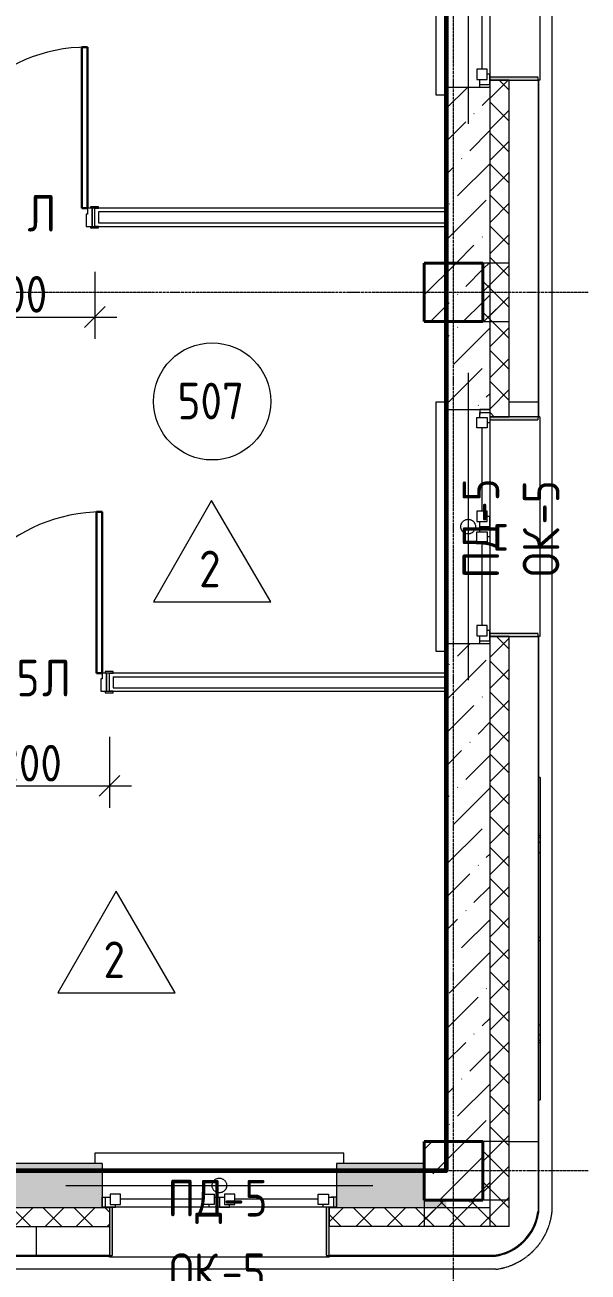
# Model space of a CAD drawing. Header units: millimetres. Extents: x -56773 to 221258, y -262288 to 26541.
# Drawn here: x 58681 to 62529, y -258000 to -249482 of the extents above; entities that cross this region are included whole.
import ezdxf

# ---------------------------------------------------------------- set-up
doc = ezdxf.new("R2010")
doc.units = ezdxf.units.MM
doc.linetypes.add('ADSK_Линия сетки', pattern=[25, 20, -2.5, 0, -2.5])
doc.linetypes.add('ADSK_Невидимые', pattern=[5, 3, -2])
for name, color, linetype, lineweight in [('3.1 Штукатурка внешн стен для инвесторов', 5, 'Continuous', 60), ('_ Окна', 7, 'Continuous', 18), ('Антураж', 7, 'Continuous', 18), ('Двери', 7, 'Continuous', 9), ('Марки дверей', 7, 'Continuous', 20), ('Марки окон', 7, 'Continuous', 20), ('Марки помещений', 7, 'Continuous', 20), ('Несущие колонны', 7, 'Continuous', 18), ('Обобщенные модели', 7, 'ADSK_Невидимые', 18), ('Окна', 7, 'Continuous', 9), ('Оси', 7, 'Continuous', 9), ('Панели витража', 7, 'Continuous', 9), ('Размеры', 7, 'Continuous', 9), ('Стены внутренние', 7, 'Continuous', 18), ('Стены наружные', 7, 'Continuous', 18), ('Стены несущие', 7, 'Continuous', 30), ('Стены отделка', 7, 'Continuous', 30), ('Стены штриховка', 7, 'Continuous', 9)]:
    doc.layers.add(name, color=color, linetype=linetype, lineweight=lineweight)
doc.styles.add('GOST Common_2', font='', dxfattribs={"width": 0.9, "height": 250})
doc.styles.get('GOST Common_2').set_extended_font_data('GOST Common')
doc.dimstyles.new('ADSK_Основной_2_5_мм', dxfattribs={"dimscale": 304.8, "dimtxt": 251.428749, "dimasz": 0.463911, "dimexe": 0.492126, "dimexo": 0.984252, "dimgap": 0.098425, "dimtad": 1, "dimrnd": 0.01, "dimdsep": 46, "dimtxsty": 'GOST Common_2', "dimblk1": 'OBLIQUE', "dimblk2": 'OBLIQUE', "dimsah": 1, "dimcen": 0.09, "dimdle": 0.492126, "dimazin": 2, "dimtfac": 1, "dimtdec": 4, "dimtix": 1, "dimtmove": 0, "dimatfit": 3, "dimfxl": 1, "dimtvp": 1, "dimtolj": 1, "dimtzin": 0, "dimlwd": 20, "dimlwe": 20, "dimarcsym": 2})
pattern_1 = [(45, (9.36, -250313.7), (-224.5064, 224.5064), []), (45, (233.87, -250313.7), (-224.5064, 224.5064), [396.875, -79.375, 3.353, -76.022])]
pattern_2 = [(45, (9.36, -250313.7), (84.18955, 308.69595), [396.875, -79.375, 3.353, -76.022])]
pattern_3 = [(45, (9.36, -250313.7), (-106.066, 106.066), []), (135, (9.36, -250313.7), (-106.066, -106.066), [])]

# ---------------------------------------------------------------- blocks, each defined once
blk = doc.blocks.new('ADSK_КолоннаЖБ_Прямоугольная - 400x400 мм-1807143-Маркировочный 5-й')
at = {"layer": 'Несущие колонны', "lineweight": 40}
for p, q in [((-200, 200), (200, 200)), ((-200, -200), (-200, 200)), ((200, 200), (200, -200)), ((200, -200), (-200, -200))]:
    blk.add_line(p, q, dxfattribs=at)
blk = doc.blocks.new('ОКНО L03 _2СТ_RS - ОК-5_1600х2000h-3556615-Маркировочный 5-й')
at = {"layer": '_ Окна'}
for p, q in [((-838.1, 149), (-838.1, 79)), ((-838.1, 149), (-833.1, 149)), ((-818.1, 149), (-748.1, 149)), ((-818.1, 79), (-818.1, 149)), ((-783.1, 59), (-783.1, 129)), ((-783.1, 129), (-713.1, 129)), ((-748.1, 149), (-748.1, 129)), ((-713.1, 129), (-713.1, 59)), ((-713.1, 94), (-143.1, 94)), ((-143.1, 129), (-143.1, 59)), ((-73.1, 129), (-143.1, 129)), ((-108.1, 149), (-108.1, 129)), ((-38.1, 149), (-108.1, 149)), ((-73.1, 59), (-73.1, 129)), ((-38.1, 79), (-38.1, 149)), ((-38.1, 149), (31.9, 149)), ((-38.1, 79), (-38.1, 149)), ((-3.1, 59), (-3.1, 129)), ((-3.1, 129), (66.9, 129)), ((31.9, 149), (31.9, 129)), ((66.9, 129), (66.9, 59)), ((66.9, 94), (636.9, 94)), ((636.9, 129), (636.9, 59)), ((706.9, 129), (636.9, 129)), ((671.9, 149), (671.9, 129)), ((741.9, 149), (671.9, 149)), ((706.9, 59), (706.9, 129)), ((741.9, 79), (741.9, 149)), ((761.9, 149), (756.9, 149)), ((761.9, 149), (761.9, 79)), ((-838.1, 79), (-803.1, 79)), ((-783.1, 79), (-818.1, 79)), ((-713.1, 59), (-783.1, 59)), ((-143.1, 59), (-73.1, 59)), ((-38.1, 79), (-73.1, 79)), ((-3.1, 79), (-38.1, 79)), ((66.9, 59), (-3.1, 59)), ((636.9, 59), (706.9, 59)), ((741.9, 79), (706.9, 79)), ((761.9, 79), (726.9, 79))]:
    blk.add_line(p, q, dxfattribs=at)
blk = doc.blocks.new('Подоконник_ - ПД-5-3556619-Маркировочный 5-й')
at = {"layer": 'Окна'}
for p, q in [((-850, -229), (-850, -300)), ((850, -300), (850, -229)), ((-850, -300), (850, -300))]:
    blk.add_line(p, q, dxfattribs=at)
blk = doc.blocks.new('Отлив_ - ОЦC-V2-Маркировочный 5-й')
at = {"layer": 'Окна'}
for p, q in [((-750, 341), (-750, 333.5)), ((-750, 341), (750, 341)), ((-750, 341), (750, 341)), ((750, 341), (750, 333.5)), ((-730, 0), (730, 0))]:
    blk.add_line(p, q, dxfattribs=at)
blk = doc.blocks.new('Дверь однопольная медицин облиц CPL - Д-5Л 1200х2200 Дверной блок однопольный глухой_ левое открывание-2749538-Маркировочный 5-й')
at = {"layer": 'Двери', "lineweight": 30}
for p, q in [((550, 1162.5), (510, 1162.5)), ((510, 1162.5), (510, 62.5)), ((550, 62.5), (550, 1162.5)), ((510, 62.5), (550, 62.5))]:
    blk.add_line(p, q, dxfattribs=at)
at = {"layer": 'Двери'}
for p, q in [((-625, 72.5), (-625, 62.5)), ((-570, 72.5), (-625, 72.5)), ((-625, 62.5), (-600, 62.5)), ((-580, 62.5), (-600, 62.5)), ((-600, 62.5), (-600, -62.5)), ((-550, 62.5), (-580, 62.5)), ((-580, 62.5), (-580, -62.5)), ((-580, -62.5), (-580, 62.5)), ((-570, 62.5), (-570, 72.5)), ((-550, 22.5), (-550, 62.5)), ((-540, 22.5), (-550, 22.5)), ((-540, -62.5), (-540, 22.5)), ((550, 22.5), (540, 22.5)), ((540, 22.5), (540, -62.5)), ((580, 62.5), (550, 62.5)), ((550, 62.5), (550, 22.5)), ((625, 72.5), (570, 72.5)), ((570, 72.5), (570, 62.5)), ((580, -62.5), (580, 62.5)), ((600, 62.5), (580, 62.5)), ((580, 62.5), (580, -62.5)), ((600, -62.5), (600, 62.5)), ((600, 62.5), (625, 62.5)), ((625, 62.5), (625, 72.5)), ((-600, -62.5), (-625, -62.5)), ((-625, -62.5), (-625, -72.5)), ((-625, -72.5), (-570, -72.5)), ((-600, -62.5), (-580, -62.5)), ((-580, -62.5), (-540, -62.5)), ((-570, -72.5), (-570, -62.5)), ((540, -62.5), (580, -62.5)), ((570, -62.5), (570, -72.5)), ((570, -72.5), (625, -72.5)), ((580, -62.5), (600, -62.5)), ((625, -62.5), (600, -62.5)), ((625, -72.5), (625, -62.5))]:
    blk.add_line(p, q, dxfattribs=at)
blk.add_arc((550, 62.5), 1100, 90, 180, dxfattribs=at)
blk = doc.blocks.new('Системная панель - 1_Алюминиевая панель RAL 1013-3049550-Маркировочный 5-й')
at = {"layer": 'Панели витража', "lineweight": 18}
for p, q in [((29927.5, 2.5), (29027.5, 2.5)), ((29927.5, -2.5), (29927.5, 2.5)), ((32757.5, 2.5), (31827.5, 2.5)), ((31827.5, -2.5), (31827.5, 2.5)), ((32757.5, -2.5), (32757.5, 2.5)), ((29027.5, -2.5), (29927.5, -2.5)), ((31827.5, -2.5), (32757.5, -2.5))]:
    blk.add_line(p, q, dxfattribs=at)
blk = doc.blocks.new('Системная панель - 1_Алюминиевая панель гладкая RAL 1013-V9-Маркировочный 5-й')
at = {"layer": 'Панели витража', "lineweight": 18}
for p, q in [((100, 2.5), (-100, 2.5)), ((-100, 2.5), (-100, -2.5)), ((100, -2.5), (100, 2.5)), ((-100, -2.5), (100, -2.5))]:
    blk.add_line(p, q, dxfattribs=at)
blk = doc.blocks.new('Обобщенные модели 7 - Обобщенные модели 7-1212709-Маркировочный 5-й')
at = {"layer": 'Обобщенные модели'}
h = blk.add_hatch(color=256, dxfattribs=at)
h.paths.add_polyline_path([(59270, -7574), (59270, -7244), (59250, -7244), (59250, -7574)])
h.paths.add_polyline_path([(60750, -7574), (60750, -7244), (60730, -7244), (60730, -7574)])
for p, q in [((59270, -7244), (59250, -7244)), ((59250, -7244), (59250, -7574)), ((59270, -7574), (59270, -7244)), ((60750, -7244), (60730, -7244)), ((60730, -7244), (60730, -7574)), ((60750, -7574), (60750, -7244)), ((58750, -7572.5), (58750, -7375)), ((59250, -7574), (59270, -7574)), ((60730, -7574), (60750, -7574))]:
    blk.add_line(p, q, dxfattribs=at)
blk = doc.blocks.new('Обобщенные модели 8 - Обобщенные модели 8-1216082-Маркировочный 5-й')
at = {"layer": 'Обобщенные модели'}
h = blk.add_hatch(color=256, dxfattribs=at)
h.paths.add_polyline_path([(62179, 455), (62179, 475), (61849, 475), (61849, 455)])
h.paths.add_polyline_path([(61849, 1935), (62179, 1935), (62179, 1955), (61849, 1955)])
h = blk.add_hatch(color=256, dxfattribs=at)
h.paths.add_polyline_path([(62179, -3345), (62179, -3325), (61849, -3325), (61849, -3345), (62173.3, -3345)])
h.paths.add_polyline_path([(62179, -1865), (62179, -1845), (61849, -1845), (61849, -1865)])
for p, q in [((62179, 475), (61849, 475)), ((61849, 475), (61849, 455)), ((61849, 455), (62179, 455)), ((62179, 455), (62179, 475)), ((62177.5, -1745), (61980, -1745)), ((62179, -1845), (61849, -1845)), ((61849, -1845), (61849, -1865)), ((61849, -1865), (62179, -1865)), ((62179, -1865), (62179, -1845)), ((62179, -3325), (61849, -3325)), ((61849, -3325), (61849, -3345)), ((61849, -3345), (62179, -3345)), ((62179, -3345), (62179, -3325)), ((61980, -6795), (62177.5, -6795))]:
    blk.add_line(p, q, dxfattribs=at)
blk = doc.blocks.new('Дверь однопольная медицин облиц CPL - Д-5Л 1200х2200 Дверной блок однопольный глухой_ левое открывание-2653063-Маркировочный 5-й')
at = {"layer": 'Двери', "lineweight": 30}
for p, q in [((550, 1162.5), (510, 1162.5)), ((510, 1162.5), (510, 62.5)), ((550, 62.5), (550, 1162.5)), ((510, 62.5), (550, 62.5))]:
    blk.add_line(p, q, dxfattribs=at)
at = {"layer": 'Двери'}
for p, q in [((-625, 72.5), (-625, 62.5)), ((-570, 72.5), (-625, 72.5)), ((-625, 62.5), (-600, 62.5)), ((-580, 62.5), (-600, 62.5)), ((-600, 62.5), (-600, -62.5)), ((-550, 62.5), (-580, 62.5)), ((-580, 62.5), (-580, -62.5)), ((-580, -62.5), (-580, 62.5)), ((-570, 62.5), (-570, 72.5)), ((-550, 22.5), (-550, 62.5)), ((-540, 22.5), (-550, 22.5)), ((-540, -62.5), (-540, 22.5)), ((550, 22.5), (540, 22.5)), ((540, 22.5), (540, -62.5)), ((580, 62.5), (550, 62.5)), ((550, 62.5), (550, 22.5)), ((625, 72.5), (570, 72.5)), ((570, 72.5), (570, 62.5)), ((580, -62.5), (580, 62.5)), ((600, 62.5), (580, 62.5)), ((580, 62.5), (580, -62.5)), ((600, -62.5), (600, 62.5)), ((600, 62.5), (625, 62.5)), ((625, 62.5), (625, 72.5)), ((-600, -62.5), (-625, -62.5)), ((-625, -62.5), (-625, -72.5)), ((-625, -72.5), (-570, -72.5)), ((-600, -62.5), (-580, -62.5)), ((-580, -62.5), (-540, -62.5)), ((-570, -72.5), (-570, -62.5)), ((540, -62.5), (580, -62.5)), ((570, -62.5), (570, -72.5)), ((570, -72.5), (625, -72.5)), ((580, -62.5), (600, -62.5)), ((625, -62.5), (600, -62.5)), ((625, -72.5), (625, -62.5))]:
    blk.add_line(p, q, dxfattribs=at)
blk.add_arc((550, 62.5), 1100, 90, 180, dxfattribs=at)
blk = doc.blocks.new('Системная панель - 1_Алюминиевая панель RAL 1013-1333525-Маркировочный 5-й')
at = {"layer": 'Панели витража', "lineweight": 18}
for p, q in [((1865, 2.5), (-1865, 2.5)), ((-1865, 2.5), (-1865, -2.5)), ((1865, -2.5), (1865, 2.5)), ((-1865, -2.5), (-1100.6, -2.5)), ((1100.7, -2.5), (1865, -2.5))]:
    blk.add_line(p, q, dxfattribs=at)
blk = doc.blocks.new('Системная панель - 1_Алюминиевая панель гладкая RAL 1013-1334900-Маркировочный 5-й')
at = {"layer": 'Панели витража', "lineweight": 18}
for p, q in [((100, 2.5), (-100, 2.5)), ((-100, 2.5), (-100, -2.5)), ((100, -2.5), (100, 2.5)), ((-100, -2.5), (100, -2.5))]:
    blk.add_line(p, q, dxfattribs=at)
blk = doc.blocks.new('Системная панель - 1_Алюминиевая панель RAL 1013-1333527-Маркировочный 5-й')
at = {"layer": 'Панели витража', "lineweight": 18}
for p, q in [((950, 2.5), (-950, 2.5)), ((-950, 2.5), (-950, -2.5)), ((950, -2.5), (950, 2.5)), ((-950, -2.5), (950, -2.5))]:
    blk.add_line(p, q, dxfattribs=at)
blk = doc.blocks.new('Антураж 1 - Антураж 1-1363272-Маркировочный 5-й')
at = {"layer": 'Антураж'}
for p, q in [((62192.5, -4309.4), (62182.5, -4309.4)), ((62182.5, -4716.7), (62182.5, -4701.8)), ((62182.5, -4701.8), (62192.5, -4701.8)), ((62182.5, -4716.7), (62192.5, -4716.7)), ((62182.5, -4750.8), (62192.5, -4750.8)), ((62192.5, -4701.8), (62192.5, -4716.7)), ((62192.5, -4822.7), (62182.5, -4822.7)), ((62182.5, -5398.8), (62192.5, -5398.8)), ((62182.5, -5421.3), (62192.5, -5421.3)), ((62182.5, -5997.2), (62192.5, -5997.2)), ((62192.5, -6069.2), (62182.5, -6069.2)), ((62182.5, -6118.2), (62182.5, -6103.2)), ((62182.5, -6103.2), (62192.5, -6103.2)), ((62182.5, -6118.2), (62192.5, -6118.2)), ((62192.5, -6103.2), (62192.5, -6118.2)), ((62182.5, -6510.6), (62192.5, -6510.6))]:
    blk.add_line(p, q, dxfattribs=at)
for points in [[(62182.5, -4701.8), (62182.5, -4462.6), (62182.5, -4309.4), (62182.5, -4309.4)], [(62192.5, -4309.4), (62192.5, -4309.4), (62192.5, -4462.6), (62192.5, -4701.8)], [(62182.5, -4750.8), (62182.5, -4750.8), (62182.5, -4733.6), (62182.5, -4716.7)], [(62182.5, -4822), (62182.5, -4796.3), (62182.5, -4772.2), (62182.5, -4749.8)], [(62192.5, -4716.7), (62192.5, -4733.6), (62192.5, -4750.8), (62192.5, -4750.8)], [(62192.5, -4749.8), (62192.5, -4772.2), (62192.5, -4796.3), (62192.5, -4822)], [(62182.5, -4856.7), (62182.5, -4837.5), (62182.5, -4822.7), (62182.5, -4822.7)], [(62192.5, -4822.7), (62192.5, -4822.7), (62192.5, -4837.5), (62192.5, -4856.7)], [(62182.5, -4918.6), (62182.5, -4904.1), (62182.5, -4878.1), (62182.5, -4856.7)], [(62182.5, -5398.8), (62182.5, -5262.3), (62182.5, -5092.9), (62182.5, -4918.6)], [(62192.5, -4856.7), (62192.5, -4878.1), (62192.5, -4904.1), (62192.5, -4918.6)], [(62192.5, -4918.6), (62192.5, -5092.9), (62192.5, -5262.3), (62192.5, -5398.8)], [(62182.5, -5421.3), (62182.5, -5414.9), (62182.5, -5405.1), (62182.5, -5398.8)], [(62182.5, -5901.4), (62182.5, -5727), (62182.5, -5557.6), (62182.5, -5421.3)], [(62192.5, -5398.8), (62192.5, -5405.1), (62192.5, -5414.9), (62192.5, -5421.3)], [(62192.5, -5421.3), (62192.5, -5557.6), (62192.5, -5727), (62192.5, -5901.4)], [(62182.5, -5963.2), (62182.5, -5941.9), (62182.5, -5915.9), (62182.5, -5901.4)], [(62192.5, -5901.4), (62192.5, -5915.9), (62192.5, -5941.9), (62192.5, -5963.2)], [(62182.5, -5997.2), (62182.5, -5997.2), (62182.5, -5982.5), (62182.5, -5963.2)], [(62182.5, -6070.2), (62182.5, -6047.8), (62182.5, -6023.7), (62182.5, -5997.9)], [(62192.5, -5963.2), (62192.5, -5982.5), (62192.5, -5997.2), (62192.5, -5997.2)], [(62192.5, -5997.9), (62192.5, -6023.7), (62192.5, -6047.8), (62192.5, -6070.2)], [(62182.5, -6103.2), (62182.5, -6086.4), (62182.5, -6069.2), (62182.5, -6069.2)], [(62182.5, -6510.6), (62182.5, -6510.6), (62182.5, -6357.4), (62182.5, -6118.2)], [(62192.5, -6069.2), (62192.5, -6069.2), (62192.5, -6086.4), (62192.5, -6103.2)], [(62192.5, -6118.2), (62192.5, -6357.4), (62192.5, -6510.6), (62192.5, -6510.6)]]:
    blk.add_open_spline(points, degree=3, dxfattribs=at)
blk = doc.blocks.new('Панель изогнутая_маленькая - Панель изогнутая_RAL 1013-3036006-Маркировочный 5-й')
at = {"layer": 'Панели витража', "lineweight": 18}
for p, q in [((-212.1, 4), (-212.1, -3.7)), ((212.1, -3), (212.1, 4.7))]:
    blk.add_line(p, q, dxfattribs=at)
for radius, start, end in [(347.2, 232.43513, 307.75756), (353.3, 233.19473, 306.99272)]:
    blk.add_arc((-0.5, 279.2), radius, start, end, dxfattribs=at)
blk = doc.blocks.new('Обобщенные модели 13 - Обобщенные модели 1-3016844-Маркировочный 5-й')
at = {"layer": 'Обобщенные модели'}
for p, q in [((62272.5, 9673.7), (62272.5, -7279.9)), ((62262.7, -7328.3), (62264, -7328.3)), ((61880, -7577.5), (61882.5, -7577.5)), ((61889.5, -7667.5), (-3637.6, -7667.5))]:
    blk.add_line(p, q, dxfattribs=at)
for radius, start, end in [(443.3, 277.41927, 353.26646), (353.3, 341.65662, 346.64381), (353.3, 343.92971, 344.15837), (353.3, 352.01964, 352.33651), (443.3, 346.91274, 352.17168), (443.3, 352.82348, 353.26646), (353.3, 331.27228, 336.03864), (443.3, 337.64085, 341.5387), (353.3, 310.08823, 314.78968), (353.3, 320.68026, 325.42247), (443.3, 318.84105, 324.04044), (443.3, 328.2554, 333.36554), (353.3, 278.31216, 282.61824), (353.3, 288.90419, 293.42281), (353.3, 291.60511, 291.89532), (353.3, 299.49621, 304.13006), (443.3, 309.37298, 314.71567), (443.3, 277.41927, 286.74299), (443.3, 289.84486, 296.06699), (443.3, 299.78663, 305.3912)]:
    blk.add_arc((61832.2, -7227.9), radius, start, end, dxfattribs=at)
blk = doc.blocks.new('BS_Перемычка металлическая - BS_Перемычка металлическая-3881251-Маркировочный 5-й')
at = {"layer": 'Обобщенные модели', "linetype": 'ADSK_Невидимые', "lineweight": 18}
blk.add_line((-1050, 0), (1050, 0), dxfattribs=at)
blk.add_circle((0, 0), 50, dxfattribs=at)
blk = doc.blocks.new('ADSK_Марка_Помещение_ОдноЗначение - Номер-159740-Маркировочный 5-й')
at = {"layer": 'Марки помещений'}
blk.add_circle((0, 0), 4, dxfattribs=at)
blk = doc.blocks.new('_Oblique')
at = {"color": 0, "linetype": 'ByBlock', "lineweight": -2}
blk.add_line((-0.5, -0.5), (0.5, 0.5), dxfattribs=at)
blk = doc.blocks.new('*D6879')
at = {"layer": 'Defpoints', "color": 0, "lineweight": 25, "transparency": 16777216}
for p in [(58059.4, -254043.7), (59259.4, -254043.7), (59259.4, -254679.6)]:
    blk.add_point(p, dxfattribs=at)
at = {"layer": 'Размеры', "color": 0, "lineweight": 20, "transparency": 16777216}
for p, q in [((58059.4, -254343.7), (58059.4, -254829.6)), ((59259.4, -254343.7), (59259.4, -254829.6)), ((57909.4, -254679.6), (59409.4, -254679.6))]:
    blk.add_line(p, q, dxfattribs=at)
at = {"layer": 'Размеры', "color": 0, "lineweight": 20, "transparency": 16777216, "xscale": 141.4, "yscale": 141.4, "zscale": 141.4, "rotation": 180}
blk.add_blockref('_Oblique', (58059.4, -254679.6), dxfattribs=at)
at = {"layer": 'Размеры', "color": 0, "lineweight": 20, "transparency": 16777216, "xscale": 141.4, "yscale": 141.4, "zscale": 141.4}
blk.add_blockref('_Oblique', (59259.4, -254679.6), dxfattribs=at)
at = {"layer": 'Размеры', "color": 0, "lineweight": 9, "transparency": 16777216, "insert": (58659.4, -254524.6), "char_height": 250, "width": 700.591, "attachment_point": 5, "style": 'GOST Common_2'}
blk.add_mtext('\\A1;1200', dxfattribs=at)
blk = doc.blocks.new('*D6880')
at = {"layer": 'Defpoints', "color": 0, "lineweight": 25, "transparency": 16777216}
for p in [(57959.4, -250868.7), (59159.4, -250868.7), (59159.4, -251477.1)]:
    blk.add_point(p, dxfattribs=at)
at = {"layer": 'Размеры', "color": 0, "lineweight": 20, "transparency": 16777216}
for p, q in [((57959.4, -251168.7), (57959.4, -251627.1)), ((59159.4, -251168.7), (59159.4, -251627.1)), ((57809.4, -251477.1), (59309.4, -251477.1))]:
    blk.add_line(p, q, dxfattribs=at)
at = {"layer": 'Размеры', "color": 0, "lineweight": 20, "transparency": 16777216, "xscale": 141.4, "yscale": 141.4, "zscale": 141.4, "rotation": 180}
blk.add_blockref('_Oblique', (57959.4, -251477.1), dxfattribs=at)
at = {"layer": 'Размеры', "color": 0, "lineweight": 20, "transparency": 16777216, "xscale": 141.4, "yscale": 141.4, "zscale": 141.4}
blk.add_blockref('_Oblique', (59159.4, -251477.1), dxfattribs=at)
at = {"layer": 'Размеры', "color": 0, "lineweight": 9, "transparency": 16777216, "insert": (58559.4, -251322.1), "char_height": 250, "width": 700.591, "attachment_point": 5, "style": 'GOST Common_2'}
blk.add_mtext('\\A1;1200', dxfattribs=at)
blk = doc.blocks.new('ADSK_Марка_Помещение_ТипПола_ГОСТ21-501-2011 - Отделка пола-1456712-Маркировочный 5-й')
at = {"layer": 'Марки помещений'}
for p, q in [((0, 6.934), (-3.965, 0)), ((4.041, 0), (0, 6.934)), ((-3.965, 0), (4.041, 0))]:
    blk.add_line(p, q, dxfattribs=at)

msp = doc.modelspace()

# ---------------------------------------------------------------- hatches: boundary and pattern name
at = {"layer": 'Несущие колонны', "lineweight": 9}
h = msp.add_hatch(dxfattribs=at)
h.set_pattern_fill('FP_1', color=256, style=0, pattern_type=2)
h.set_pattern_definition(pattern_1)
h.paths.add_polyline_path([(61559.3615, -251508.7359), (61809.3615, -251508.7359), (61809.3615, -251108.7359), (61409.3615, -251108.7359), (61409.3615, -251508.7359), (61460.6791, -251508.7359)])
h = msp.add_hatch(dxfattribs=at)
h.set_pattern_fill('FP_1', color=256, style=0, pattern_type=2)
h.set_pattern_definition(pattern_1)
h.paths.add_polyline_path([(61409.3615, -257508.7359), (61809.3615, -257508.7359), (61809.3615, -257108.7359), (61409.3615, -257108.7359), (61409.3615, -257406.4655)])
at = {"layer": 'Стены внутренние', "lineweight": 9}
h = msp.add_hatch(dxfattribs=at)
h.set_pattern_fill('FP_2', color=256, style=0, pattern_type=2)
h.set_pattern_definition(pattern_2)
h.paths.add_polyline_path([(61859.3615, -257558.7359), (61858.3615, -253708.7359), (61559.3615, -253708.7359), (61559.3615, -257108.7359), (61809.3615, -257108.7359), (61809.3615, -257508.7359), (61559.3615, -257508.7359), (61559.3615, -257558.7359), (61821.6575, -257558.7359)])
h.paths.add_polyline_path([(61859.3615, -252158.7359), (61858.3615, -249908.7359), (61559.3615, -249908.7359), (61559.3615, -251108.7359), (61809.3615, -251108.7359), (61809.3615, -251508.7359), (61559.3615, -251508.7359), (61559.3615, -252108.7359), (61858.3615, -252108.7359), (61858.3615, -252158.7359)])
h.paths.add_polyline_path([(61859.3615, -248358.7359), (61858.3615, -246108.7359), (61559.3615, -246108.7359), (61559.3615, -248308.7359), (61858.3615, -248308.7359), (61858.3615, -248358.7359)])
h.paths.add_polyline_path([(61859.3615, -244558.7359), (61859.3615, -240958.7359), (61809.3615, -240958.7359), (61809.3615, -241108.7359), (61559.3615, -241108.7359), (61559.3615, -244508.7359), (61858.3615, -244508.7359), (61858.3615, -244558.7359)])
h = msp.add_hatch(dxfattribs=at)
h.set_pattern_fill('FP_2', color=256, style=0, pattern_type=2)
h.set_pattern_definition(pattern_2)
h.paths.add_polyline_path([(59259.3615, -257558.7359), (59259.3615, -257557.7359), (59209.3615, -257557.7359), (59209.3615, -257258.7359), (58009.3615, -257258.7359), (58009.3615, -257557.7359), (57959.3615, -257558.7359)])
h.paths.add_polyline_path([(56459.3615, -257558.7359), (56459.3615, -257557.7359), (56409.3615, -257557.7359), (56409.3615, -257258.7359), (54809.3615, -257258.7359), (54809.3615, -257557.7359), (55685.0249, -257558.7359)])
h.paths.add_polyline_path([(60759.3615, -257558.7359), (61559.3615, -257558.7359), (61559.3615, -257508.7359), (61409.3615, -257508.7359), (61409.3615, -257258.7359), (60809.3615, -257258.7359), (60809.3615, -257557.7359), (60759.3615, -257557.7359)])
h.paths.add_polyline_path([(48465.4571, -257558.7359), (50409.3615, -257557.7359), (50409.3615, -257258.7359), (48509.3615, -257258.7359), (48509.3615, -257557.7359), (48459.3615, -257558.7359)])
h.paths.add_polyline_path([(51959.3615, -257558.7359), (53209.3615, -257557.7359), (53209.3615, -257258.7359), (52009.3615, -257258.7359), (52009.3615, -257557.7359), (51959.3615, -257557.7359)])
h.paths.add_polyline_path([(46959.3615, -257558.7359), (46959.3615, -257557.7359), (46909.3615, -257557.7359), (46909.3615, -257258.7359), (45009.3615, -257258.7359), (45009.3615, -257557.7359), (45577.63, -257558.7359)])
h.paths.add_polyline_path([(43459.3615, -257558.7359), (43459.3615, -257557.7359), (43409.3615, -257557.7359), (43409.3615, -257258.7359), (42209.3615, -257258.7359), (42209.3615, -257557.7359), (42689.8029, -257558.7359)])
h.paths.add_polyline_path([(36159.3615, -257558.7359), (37409.3615, -257557.7359), (37409.3615, -257258.7359), (36209.3615, -257258.7359), (36209.3615, -257557.7359), (36159.3615, -257557.7359)])
h.paths.add_polyline_path([(38959.3615, -257558.7359), (40609.3615, -257557.7359), (40609.3615, -257258.7359), (39009.3615, -257258.7359), (39009.3615, -257557.7359), (38959.3615, -257557.7359)])
h.paths.add_polyline_path([(34026.3216, -257558.7359), (34609.3615, -257557.7359), (34609.3615, -257258.7359), (33009.3615, -257258.7359), (33009.3615, -257557.7359), (32959.3615, -257558.7359)])
h.paths.add_polyline_path([(24734.3615, -257558.7359), (25409.3615, -257557.7359), (25409.3615, -257258.7359), (24734.3615, -257258.7359), (24734.3615, -257557.7359)])
h.paths.add_polyline_path([(31459.3615, -257558.7359), (31459.3615, -257557.7359), (31409.3615, -257557.7359), (31409.3615, -257258.7359), (30209.3615, -257258.7359), (30209.3615, -257557.7359), (31138.4945, -257558.7359)])
h.paths.add_polyline_path([(28659.3615, -257558.7359), (28659.3615, -257557.7359), (28609.3615, -257557.7359), (28609.3615, -257258.7359), (27009.3615, -257258.7359), (27009.3615, -257557.7359), (28250.6673, -257558.7359)])
h.paths.add_polyline_path([(-2990.6385, -257558.7359), (-721.5569, -257558.7359), (-721.5569, -257258.7359), (-2990.6385, -257258.7359), (-2990.6385, -257508.7359)])
at = {"layer": 'Стены наружные', "lineweight": 9}
h = msp.add_hatch(dxfattribs=at)
h.set_pattern_fill('FP_4', color=256, style=0, pattern_type=2)
h.set_pattern_definition(pattern_3)
h.paths.add_polyline_path([(61989.3615, -257558.7359), (61989.3615, -253658.7359), (61859.3615, -253658.7359), (61859.3615, -257558.7359)])
h.paths.add_polyline_path([(61989.3615, -252158.7359), (61989.3615, -249858.7359), (61859.3615, -249858.7359), (61859.3615, -252158.7359)])
h.paths.add_polyline_path([(61989.3615, -248358.7359), (61989.3615, -246058.7359), (61859.3615, -246058.7359), (61859.3615, -248358.7359)])
h.paths.add_polyline_path([(61989.3615, -244558.7359), (61989.3615, -240658.7359), (61859.3615, -240658.7359), (61859.3615, -244558.7359)])
h = msp.add_hatch(dxfattribs=at)
h.set_pattern_fill('FP_4', color=256, style=0, pattern_type=2)
h.set_pattern_definition(pattern_3)
h.paths.add_polyline_path([(61809.3615, -251508.7359), (61989.3615, -251508.7359), (61989.3615, -251108.7359), (61809.3615, -251108.7359)])
h = msp.add_hatch(dxfattribs=at)
h.set_pattern_fill('FP_4', color=256, style=0, pattern_type=2)
h.set_pattern_definition(pattern_3)
h.paths.add_polyline_path([(61809.3615, -257508.7359), (61989.3615, -257508.7359), (61989.3615, -257108.7359), (61809.3615, -257108.7359), (61809.3615, -257406.4655)])
h = msp.add_hatch(dxfattribs=at)
h.set_pattern_fill('FP_4', color=256, style=0, pattern_type=2)
h.set_pattern_definition(pattern_3)
h.paths.add_polyline_path([(60759.3615, -257688.7359), (61809.3615, -257688.7359), (61809.3615, -257558.7359), (60759.3615, -257558.7359)])
h.paths.add_polyline_path([(59259.3615, -257688.7359), (59259.3615, -257558.7359), (57959.3615, -257558.7359), (57959.3615, -257688.7359)])
h.paths.add_polyline_path([(40659.3615, -257688.7359), (40659.3615, -257558.7359), (38959.3615, -257558.7359), (38959.3615, -257688.7359), (39801.9758, -257688.7359)])
h.paths.add_polyline_path([(37459.3615, -257688.7359), (37459.3615, -257558.7359), (36159.3615, -257558.7359), (36159.3615, -257688.7359), (36914.1487, -257688.7359)])
h.paths.add_polyline_path([(42159.3615, -257688.7359), (43459.3615, -257688.7359), (43459.3615, -257558.7359), (42159.3615, -257558.7359)])
h.paths.add_polyline_path([(48465.4571, -257688.7359), (50459.3615, -257688.7359), (50459.3615, -257558.7359), (48459.3615, -257558.7359), (48459.3615, -257688.7359)])
h.paths.add_polyline_path([(55685.0249, -257688.7359), (56459.3615, -257688.7359), (56459.3615, -257558.7359), (54759.3615, -257558.7359), (54759.3615, -257688.7359)])
h.paths.add_polyline_path([(44959.3615, -257688.7359), (46959.3615, -257688.7359), (46959.3615, -257558.7359), (44959.3615, -257558.7359)])
h.paths.add_polyline_path([(52797.1978, -257688.7359), (53259.3615, -257688.7359), (53259.3615, -257558.7359), (51959.3615, -257558.7359), (51959.3615, -257688.7359)])
h.paths.add_polyline_path([(28659.3615, -257688.7359), (28659.3615, -257558.7359), (26959.3615, -257558.7359), (26959.3615, -257688.7359), (28250.6673, -257688.7359)])
h.paths.add_polyline_path([(30159.3615, -257688.7359), (31459.3615, -257688.7359), (31459.3615, -257558.7359), (30159.3615, -257558.7359)])
h.paths.add_polyline_path([(32959.3615, -257688.7359), (34659.3615, -257688.7359), (34659.3615, -257558.7359), (32959.3615, -257558.7359)])
h.paths.add_polyline_path([(25362.8402, -257688.7359), (25459.3615, -257688.7359), (25459.3615, -257558.7359), (24734.3615, -257558.7359), (24734.3615, -257688.7359)])
h.paths.add_polyline_path([(-2990.6385, -257688.7359), (-721.5569, -257688.7359), (-721.5569, -257558.7359), (-2990.6385, -257558.7359)])
h = msp.add_hatch(dxfattribs=at)
h.set_pattern_fill('FP_4', color=256, style=0, pattern_type=2)
h.set_pattern_definition(pattern_3)
h.paths.add_polyline_path([(61821.6575, -257688.7359), (61859.3615, -257688.7359), (61859.3615, -257508.7359), (61409.3615, -257508.7359), (61409.3615, -257688.7359), (61460.6791, -257688.7359)])
h = msp.add_hatch(dxfattribs=at)
h.set_pattern_fill('FP_4', color=256, style=0, pattern_type=2)
h.set_pattern_definition(pattern_3)
h.paths.add_polyline_path([(61821.6575, -257688.7359), (61989.3615, -257688.7359), (61989.3615, -257558.7359), (61809.3615, -257558.7359), (61809.3615, -257688.7359)])

# ---------------------------------------------------------------- linework, layer by layer
at = {"layer": '3.1 Штукатурка внешн стен для инвесторов'}
msp.add_lwpolyline([(61559.3615, -247483.7359), (61559.3615, -257308.7359), (-3140.6385, -257308.7359)], dxfattribs=at)
at = {"layer": 'Несущие колонны', "lineweight": 9}
for p, q in [((61559.3615, -251108.7359), (61409.3615, -251108.7359)), ((61409.3615, -251108.7359), (61409.3615, -251508.7359)), ((61809.3615, -251108.7359), (61559.3615, -251108.7359)), ((61809.3615, -251508.7359), (61809.3615, -251108.7359)), ((61409.3615, -251508.7359), (61559.3615, -251508.7359)), ((61559.3615, -251508.7359), (61809.3615, -251508.7359)), ((61559.3615, -257108.7359), (61409.3615, -257108.7359)), ((61409.3615, -257108.7359), (61409.3615, -257258.7359)), ((61809.3615, -257108.7359), (61559.3615, -257108.7359)), ((61809.3615, -257508.7359), (61809.3615, -257108.7359)), ((61409.3615, -257258.7359), (61409.3615, -257508.7359)), ((61409.3615, -257508.7359), (61559.3615, -257508.7359)), ((61559.3615, -257508.7359), (61809.3615, -257508.7359))]:
    msp.add_line(p, q, dxfattribs=at)
at = {"layer": 'Оси', "color": 253, "linetype": 'ADSK_Линия сетки', "lineweight": 5, "true_color": 0xaaaaaa}
for p, q in [((61609.3615, -261287.5872), (61609.3615, -240286.2598)), ((62528.5982, -251308.7359), (-25230.7352, -251308.7359)), ((62528.5982, -257308.7359), (-25230.7352, -257308.7359))]:
    msp.add_line(p, q, dxfattribs=at)
at = {"layer": 'Стены несущие', "lineweight": 9}
for p, q in [((61559.3615, -249908.7359), (61559.3615, -250733.7359)), ((61858.3615, -249908.7359), (61559.3615, -249908.7359)), ((61859.3615, -249858.7359), (61858.3615, -249858.7359)), ((61858.3615, -249858.7359), (61858.3615, -249908.7359)), ((61559.3615, -250733.7359), (59159.3615, -250733.7359)), ((59159.3615, -250858.7359), (61559.3615, -250858.7359)), ((61559.3615, -250858.7359), (61559.3615, -251108.7359)), ((61559.3615, -251508.7359), (61559.3615, -252108.7359)), ((61559.3615, -252108.7359), (61858.3615, -252108.7359)), ((61858.3615, -252108.7359), (61858.3615, -252158.7359)), ((61858.3615, -252158.7359), (61859.3615, -252158.7359)), ((61859.3615, -253658.7359), (61858.3615, -253658.7359)), ((61858.3615, -253658.7359), (61858.3615, -253708.7359)), ((61559.3615, -253708.7359), (61559.3615, -253908.7359)), ((61858.3615, -253708.7359), (61559.3615, -253708.7359)), ((61559.3615, -253908.7359), (59259.3615, -253908.7359)), ((59259.3615, -254033.7359), (61559.3615, -254033.7359)), ((61559.3615, -254033.7359), (61559.3615, -257108.7359)), ((59209.3615, -257258.7359), (58009.3615, -257258.7359)), ((59209.3615, -257258.7359), (59209.3615, -257557.7359)), ((61409.3615, -257258.7359), (60809.3615, -257258.7359)), ((60809.3615, -257258.7359), (60809.3615, -257557.7359)), ((59259.3615, -257557.7359), (59209.3615, -257557.7359)), ((59259.3615, -257558.7359), (59259.3615, -257557.7359)), ((60809.3615, -257557.7359), (60759.3615, -257557.7359)), ((60759.3615, -257558.7359), (60759.3615, -257557.7359)), ((61559.3615, -257558.7359), (61859.3615, -257558.7359))]:
    msp.add_line(p, q, dxfattribs=at)
at = {"layer": 'Стены отделка', "lineweight": 9}
for p, q in [((61989.3615, -249858.7359), (61859.3615, -249858.7359)), ((61989.3615, -252158.7359), (61989.3615, -249858.7359)), ((61809.3615, -251108.7359), (61809.3615, -251508.7359)), ((61989.3615, -251108.7359), (61809.3615, -251108.7359)), ((61809.3615, -251508.7359), (61989.3615, -251508.7359)), ((61859.3615, -252158.7359), (61989.3615, -252158.7359)), ((61989.3615, -253658.7359), (61859.3615, -253658.7359)), ((61989.3615, -257688.7359), (61989.3615, -253658.7359)), ((61989.3615, -257108.7359), (61809.3615, -257108.7359)), ((59259.3615, -257558.7359), (59259.3615, -257688.7359)), ((60759.3615, -257558.7359), (60759.3615, -257688.7359)), ((61989.3615, -257508.7359), (61409.3615, -257508.7359)), ((61409.3615, -257508.7359), (61409.3615, -257688.7359)), ((61859.3615, -257688.7359), (61859.3615, -257508.7359)), ((57959.3615, -257688.7359), (59259.3615, -257688.7359)), ((61989.3615, -257688.7359), (60759.3615, -257688.7359))]:
    msp.add_line(p, q, dxfattribs=at)
at = {"layer": 'Стены штриховка', "lineweight": 9}
for p, q in [((61859.3615, -252158.7359), (61859.3615, -249858.7359)), ((61559.3615, -250758.7359), (59184.3615, -250758.7359)), ((59184.3615, -250758.7359), (59184.3615, -250833.7359)), ((61559.3615, -250858.7359), (61559.3615, -250733.7359)), ((59184.3615, -250833.7359), (61559.3615, -250833.7359)), ((61559.3615, -251108.7359), (61809.3615, -251108.7359)), ((61809.3615, -251508.7359), (61559.3615, -251508.7359)), ((61809.3615, -251508.7359), (61809.3615, -251508.7359)), ((61859.3615, -257508.7359), (61859.3615, -253658.7359)), ((61559.3615, -254033.7359), (61559.3615, -253908.7359)), ((59284.3615, -253933.7359), (59284.3615, -254008.7359)), ((59284.3615, -253933.7359), (61559.3615, -253933.7359)), ((59284.3615, -254008.7359), (61559.3615, -254008.7359)), ((61559.3615, -257108.7359), (61809.3615, -257108.7359)), ((61809.3615, -257108.7359), (61809.3615, -257508.7359)), ((61409.3615, -257508.7359), (61409.3615, -257258.7359)), ((57959.3615, -257558.7359), (59259.3615, -257558.7359)), ((60759.3615, -257558.7359), (61559.3615, -257558.7359))]:
    msp.add_line(p, q, dxfattribs=at)

# ---------------------------------------------------------------- block references
at = {"layer": 'Антураж'}
msp.add_blockref('Антураж 1 - Антураж 1-1363272-Маркировочный 5-й', (9.3615, -250313.7049), dxfattribs=at)
at = {"layer": 'Двери'}
for name, p in [('Дверь однопольная медицин облиц CPL - Д-5Л 1200х2200 Дверной блок однопольный глухой_ левое открывание-2653063-Маркировочный 5-й', (58559.3615, -250796.2359)), ('Дверь однопольная медицин облиц CPL - Д-5Л 1200х2200 Дверной блок однопольный глухой_ левое открывание-2749538-Маркировочный 5-й', (58659.3615, -253971.2359))]:
    msp.add_blockref(name, p, dxfattribs=at)
at = {"layer": 'Марки помещений', "xscale": 99.99999999999993, "yscale": 99.99999999999993, "zscale": 99.99999999999993}
for name, p in [('ADSK_Марка_Помещение_ОдноЗначение - Номер-159740-Маркировочный 5-й', (59960.1454, -252053.6896)), ('ADSK_Марка_Помещение_ТипПола_ГОСТ21-501-2011 - Отделка пола-1456712-Маркировочный 5-й', (59956.6401, -253422.9107)), ('ADSK_Марка_Помещение_ТипПола_ГОСТ21-501-2011 - Отделка пола-1456712-Маркировочный 5-й', (59303.1789, -256092.0554))]:
    msp.add_blockref(name, p, dxfattribs=at)
at = {"layer": 'Несущие колонны', "lineweight": 40, "rotation": 89.9999999999999}
for p in [(61609.3615, -251308.7359), (61609.3615, -257308.7359)]:
    msp.add_blockref('ADSK_КолоннаЖБ_Прямоугольная - 400x400 мм-1807143-Маркировочный 5-й', p, dxfattribs=at)
at = {"layer": 'Обобщенные модели'}
for name in ['Обобщенные модели 13 - Обобщенные модели 1-3016844-Маркировочный 5-й', 'Обобщенные модели 8 - Обобщенные модели 8-1216082-Маркировочный 5-й', 'Обобщенные модели 7 - Обобщенные модели 7-1212709-Маркировочный 5-й']:
    msp.add_blockref(name, (9.3615, -250313.7049), dxfattribs=at)
at = {"layer": 'Обобщенные модели', "linetype": 'ADSK_Невидимые', "lineweight": 18, "rotation": 269.9999999999995}
for p in [(61709.3615, -249108.7359), (61709.3615, -252908.7359)]:
    msp.add_blockref('BS_Перемычка металлическая - BS_Перемычка металлическая-3881251-Маркировочный 5-й', p, dxfattribs=at)
at = {"layer": 'Обобщенные модели', "linetype": 'ADSK_Невидимые', "lineweight": 18}
msp.add_blockref('BS_Перемычка металлическая - BS_Перемычка металлическая-3881251-Маркировочный 5-й', (60009.3615, -257408.7359), dxfattribs=at)
at = {"layer": 'Окна', "color": 7, "true_color": 0xffffff}
for p, rotation in [((61788.3615, -249108.7359), 269.9999999999997), ((61788.3615, -252908.7359), 269.9999999999997), ((60009.3615, -257487.7359), 180)]:
    msp.add_blockref('Подоконник_ - ПД-5-3556619-Маркировочный 5-й', p, dxfattribs=dict(at, rotation=rotation))
at = {"layer": 'Окна'}
for name, p, rotation in [('ОКНО L03 _2СТ_RS - ОК-5_1600х2000h-3556615-Маркировочный 5-й', (61709.3615, -249146.8359), 269.9999999999997), ('Отлив_ - ОЦC-V2-Маркировочный 5-й', (61858.3615, -249108.7359), 269.9999999999997), ('ОКНО L03 _2СТ_RS - ОК-5_1600х2000h-3556615-Маркировочный 5-й', (61709.3615, -252946.8359), 269.9999999999997), ('Отлив_ - ОЦC-V2-Маркировочный 5-й', (61858.3615, -252908.7359), 269.9999999999997), ('ОКНО L03 _2СТ_RS - ОК-5_1600х2000h-3556615-Маркировочный 5-й', (59971.2615, -257408.7359), 180), ('Отлив_ - ОЦC-V2-Маркировочный 5-й', (60009.3615, -257557.7359), 180)]:
    msp.add_blockref(name, p, dxfattribs=dict(at, rotation=rotation))
at = {"layer": 'Панели витража'}
for name, p, rotation in [('Системная панель - 1_Алюминиевая панель гладкая RAL 1013-1334900-Маркировочный 5-й', (62189.3615, -249958.7359), 89.99999999999973), ('Системная панель - 1_Алюминиевая панель RAL 1013-1333527-Маркировочный 5-й', (62189.3615, -251008.7359), 89.99999999999973), ('Системная панель - 1_Алюминиевая панель гладкая RAL 1013-1334900-Маркировочный 5-й', (62189.3615, -252058.7359), 89.99999999999973), ('Системная панель - 1_Алюминиевая панель гладкая RAL 1013-1334900-Маркировочный 5-й', (62189.3615, -253758.7359), 89.99999999999973), ('Системная панель - 1_Алюминиевая панель RAL 1013-1333525-Маркировочный 5-й', (62189.3615, -255723.7359), 89.99999999999973), ('Панель изогнутая_маленькая - Панель изогнутая_RAL 1013-3036006-Маркировочный 5-й', (62039.3615, -257738.7359), 44.99999999999979)]:
    msp.add_blockref(name, p, dxfattribs=dict(at, rotation=rotation))
at = {"layer": 'Панели витража', "lineweight": 18}
msp.add_blockref('Системная панель - 1_Алюминиевая панель RAL 1013-3049550-Маркировочный 5-й', (29131.8615, -257888.7359), dxfattribs=at)
at = {"layer": 'Панели витража'}
for p in [(59159.3615, -257888.7359), (60859.3615, -257888.7359)]:
    msp.add_blockref('Системная панель - 1_Алюминиевая панель гладкая RAL 1013-V9-Маркировочный 5-й', p, dxfattribs=at)

# ---------------------------------------------------------------- texts
at = {"layer": 'Марки дверей', "lineweight": 5, "char_height": 250, "attachment_point": 1, "style": 'GOST Common_2'}
for s, insert, width in [('\\fGOST Common|b0|i0|c204|p34|;\\W.9;Л', (58699.0662, -250643.1092), 223.670812), ('-5', (58477.5975, -253818.1092), 389.620125), ('\\fGOST Common|b0|i0|c204|p34|;\\W.9;Л', (58799.0662, -253818.1092), 223.670812)]:
    msp.add_mtext(s, dxfattribs=dict(at, insert=insert, width=width))
at = {"layer": 'Марки окон', "lineweight": 5, "char_height": 250, "attachment_point": 1, "rotation": 90, "style": 'GOST Common_2'}
for s, insert, width in [('-5', (61671.3484, -252882.3433), 389.620125), ('-5', (62082.3484, -252894.4558), 389.620125), ('ПД', (61671.3484, -253263.3433), 461.772), ('ОК', (62082.3484, -253251.6433), 432.91125)]:
    msp.add_mtext(s, dxfattribs=dict(at, insert=insert, width=width))
at = {"layer": 'Марки окон', "lineweight": 5, "char_height": 250, "attachment_point": 1, "style": 'GOST Common_2'}
for s, insert, width in [('ПД', (59654.7541, -257370.7228), 461.772), ('-5', (60035.7541, -257370.7228), 389.620125), ('ОК', (59666.4541, -257872.2172), 432.91125), ('-5', (60023.6416, -257872.2172), 389.620125)]:
    msp.add_mtext(s, dxfattribs=dict(at, insert=insert, width=width))
at = {"layer": 'Марки помещений', "lineweight": 9, "char_height": 250, "attachment_point": 1, "style": 'GOST Common_2'}
for s, insert, width in [('507', (59723.8881, -251925.9646), 584.430187), ('\\fGOST Common|b0|i0|c204|p34|;\\W.9;2', (59871.3077, -253072.9015), 194.810062), ('\\fGOST Common|b0|i0|c204|p34|;\\W.9;2', (59217.8466, -255742.0462), 194.810062)]:
    msp.add_mtext(s, dxfattribs=dict(at, insert=insert, width=width))

# ---------------------------------------------------------------- dimensions: what is measured, and where the dimension line sits
at = {"layer": 'Размеры', "lineweight": 9}
for base, p1, p2, picture, middle in [((59159.3615, -251477.1459), (57959.3615, -250868.7359), (59159.3615, -250868.7359), '*D6880', (58559.3615, -251322.1459)), ((59259.3615, -254679.5587), (58059.3615, -254043.7359), (59259.3615, -254043.7359), '*D6879', (58659.3615, -254524.5587))]:
    dim = msp.add_linear_dim(base=base, p1=p1, p2=p2, dimstyle='ADSK_Основной_2_5_мм', override={"dimpost": '<>', "dimfxl": 1200}, dxfattribs=at)
    dim.commit()
    dim.dimension.update_dxf_attribs({"geometry": picture, "text_midpoint": middle})

doc.saveas('drawing.dxf')
